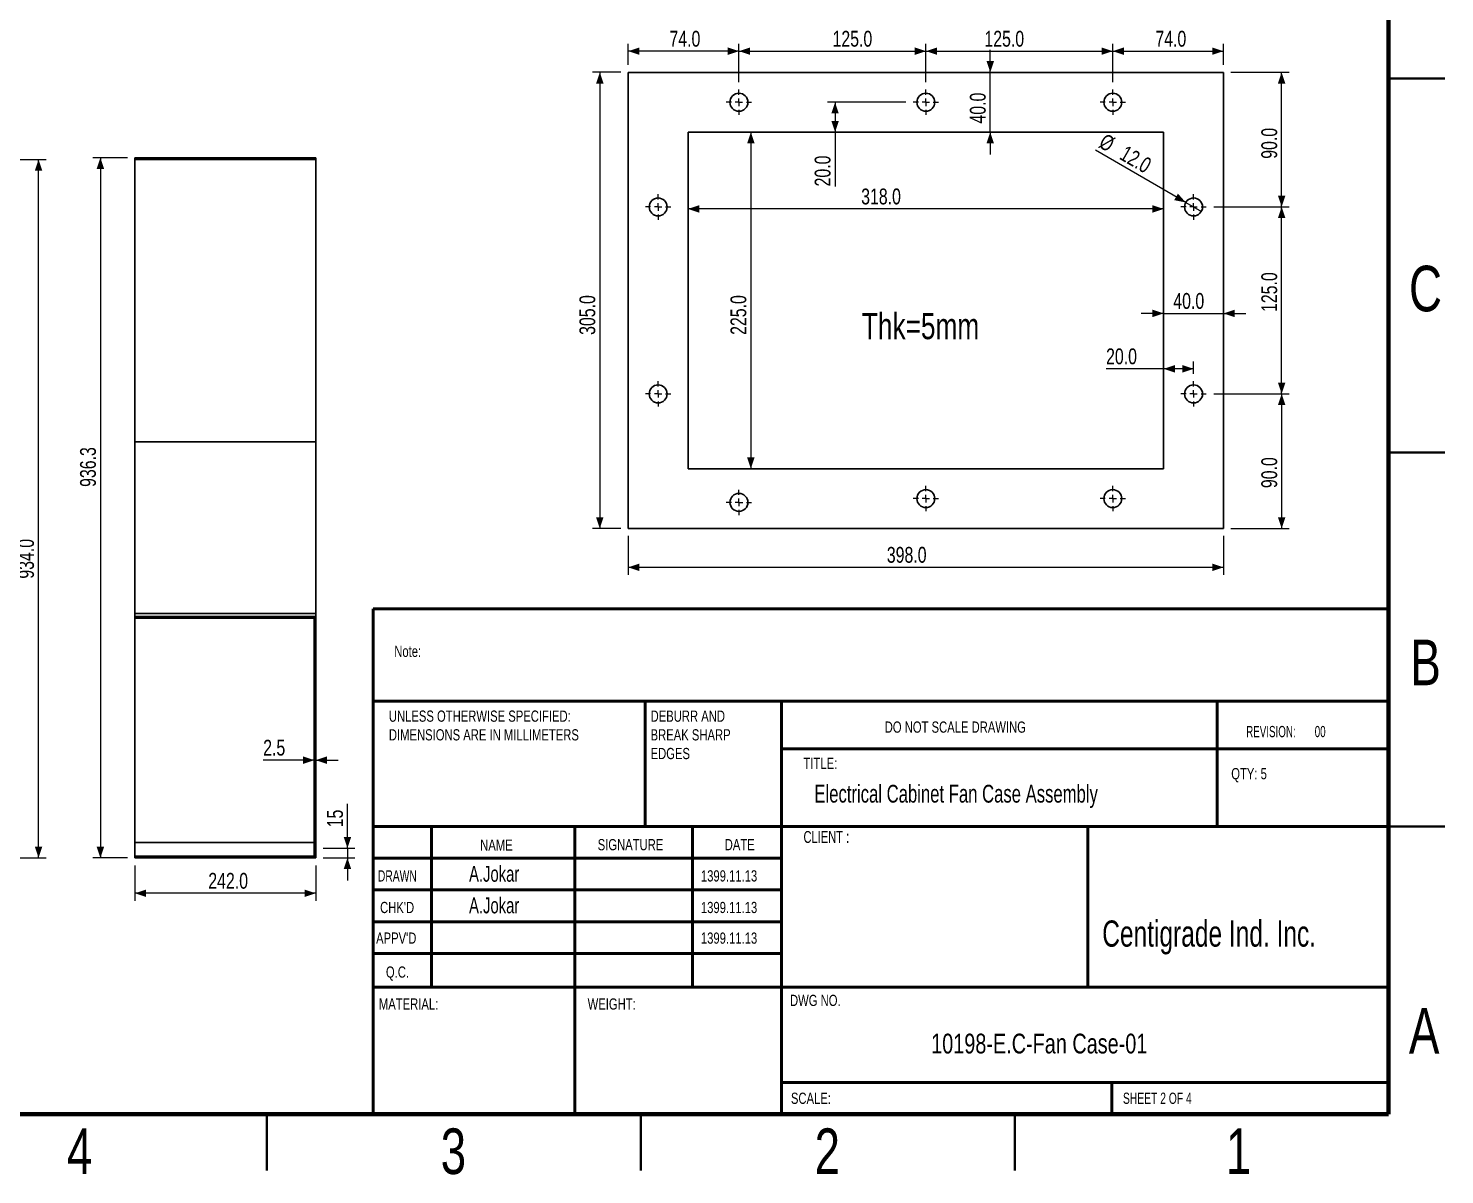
# Paper-space layout 'Sheet2' of a CAD drawing. Header units: millimetres. Extents: x 2 to 458, y 2 to 1832.
# Drawn here: x 228.1 to 417.5, y 1.9 to 155.2 of the extents above; entities that cross this region are included whole.
import ezdxf

# ---------------------------------------------------------------- set-up
doc = ezdxf.new("R2010")
doc.units = ezdxf.units.MM
doc.styles.add('SLDTEXTSTYLE0', font='TXT', dxfattribs={"width": 0.75})
doc.styles.add('SLDTEXTSTYLE1', font='TXT', dxfattribs={"width": 0.686449})
doc.styles.add('SLDTEXTSTYLE2', font='TXT', dxfattribs={"width": 0.652778})
doc.styles.add('SLDTEXTSTYLE3', font='TXT', dxfattribs={"width": 0.6875})
doc.styles.add('SLDTEXTSTYLE4', font='TXT', dxfattribs={"width": 0.7})
doc.dimstyles.new('SLDDIMSTYLE0', dxfattribs={"dimtxt": 2.116667, "dimasz": 1.5, "dimexe": 0, "dimexo": 0.0625, "dimgap": 0.529167, "dimtad": 1, "dimdec": 1, "dimlfac": 10, "dimrnd": 1e-09, "dimzin": 4, "dimdsep": 46, "dimtxsty": 'SLDTEXTSTYLE0', "dimsah": 1, "dimcen": 0.09, "dimadec": 0, "dimazin": 1, "dimtfac": 1, "dimtdec": 1, "dimtofl": 0, "dimtmove": 0, "dimatfit": 3, "dimfxl": 0, "dimfrac": 2, "dimtolj": 1, "dimtzin": 12, "dimarcsym": 0})
doc.dimstyles.new('SLDDIMSTYLE11', dxfattribs={"dimtxt": 2.116667, "dimasz": 1.5, "dimexe": 0, "dimexo": 0.0625, "dimgap": 0.529167, "dimtad": 1, "dimdec": 0, "dimlfac": 10, "dimrnd": 1e-09, "dimzin": 12, "dimdsep": 46, "dimtxsty": 'SLDTEXTSTYLE0', "dimsah": 1, "dimcen": 0.09, "dimadec": 0, "dimazin": 3, "dimtfac": 1, "dimtdec": 0, "dimtmove": 0, "dimatfit": 0, "dimfxl": 0, "dimfrac": 2, "dimtolj": 1, "dimtzin": 12, "dimarcsym": 0})
doc.dimstyles.new('SLDDIMSTYLE12', dxfattribs={"dimtxt": 2.116667, "dimasz": 1.5, "dimexe": 0, "dimexo": 0.0625, "dimgap": 0.529167, "dimtad": 1, "dimdec": 1, "dimlfac": 5, "dimrnd": 1e-09, "dimzin": 4, "dimdsep": 46, "dimtxsty": 'SLDTEXTSTYLE0', "dimsah": 1, "dimcen": 0.09, "dimadec": 0, "dimazin": 1, "dimtfac": 1, "dimtdec": 1, "dimtofl": 0, "dimtmove": 0, "dimatfit": 3, "dimfxl": 0, "dimfrac": 2, "dimtolj": 1, "dimtzin": 12, "dimarcsym": 0})
doc.dimstyles.new('SLDDIMSTYLE13', dxfattribs={"dimtxt": 2.116667, "dimasz": 1.5, "dimexe": 0, "dimexo": 0.0625, "dimgap": 0.529167, "dimtad": 1, "dimdec": 1, "dimlfac": 5, "dimrnd": 1e-09, "dimzin": 4, "dimdsep": 46, "dimtxsty": 'SLDTEXTSTYLE0', "dimsah": 1, "dimcen": 0.09, "dimadec": 0, "dimazin": 1, "dimtfac": 1, "dimtdec": 1, "dimtmove": 0, "dimatfit": 0, "dimfxl": 0, "dimfrac": 2, "dimtolj": 1, "dimtzin": 12, "dimarcsym": 0})
doc.dimstyles.new('SLDDIMSTYLE14', dxfattribs={"dimtxt": 2.116667, "dimasz": 1.5, "dimexe": 0, "dimexo": 0.0625, "dimgap": 0.529167, "dimtad": 1, "dimdec": 1, "dimlfac": 5, "dimrnd": 1e-09, "dimzin": 4, "dimdsep": 46, "dimtxsty": 'SLDTEXTSTYLE0', "dimblk1": 'NONE', "dimsah": 1, "dimcen": 0, "dimadec": 0, "dimazin": 1, "dimtfac": 1, "dimtdec": 1, "dimtmove": 0, "dimatfit": 3, "dimldrblk": 'NONE', "dimfxl": 0, "dimfrac": 2, "dimtolj": 1, "dimtzin": 12, "dimarcsym": 0})
doc.dimstyles.new('SLDDIMSTYLE3', dxfattribs={"dimtxt": 2.116667, "dimasz": 1.5, "dimexe": 0, "dimexo": 0.0625, "dimgap": 0.529167, "dimtad": 1, "dimdec": 1, "dimlfac": 10, "dimrnd": 1e-09, "dimzin": 12, "dimdsep": 46, "dimtxsty": 'SLDTEXTSTYLE0', "dimsah": 1, "dimcen": 0.09, "dimadec": 0, "dimazin": 3, "dimtfac": 1, "dimtdec": 1, "dimtofl": 0, "dimtmove": 0, "dimatfit": 3, "dimfxl": 0, "dimfrac": 2, "dimtolj": 1, "dimtzin": 12, "dimarcsym": 0})
doc.dimstyles.new('SLDDIMSTYLE4', dxfattribs={"dimtxt": 2.116667, "dimasz": 1.5, "dimexe": 0, "dimexo": 0.0625, "dimgap": 0.529167, "dimtad": 1, "dimdec": 1, "dimlfac": 10, "dimrnd": 1e-09, "dimzin": 12, "dimdsep": 46, "dimtxsty": 'SLDTEXTSTYLE0', "dimsah": 1, "dimcen": 0.09, "dimadec": 0, "dimazin": 3, "dimtfac": 1, "dimtdec": 1, "dimtmove": 0, "dimatfit": 0, "dimfxl": 0, "dimfrac": 2, "dimtolj": 1, "dimtzin": 12, "dimarcsym": 0})
doc.dimstyles.new('SLDDIMSTYLE6', dxfattribs={"dimtxt": 2.116667, "dimasz": 1.5, "dimexe": 0, "dimexo": 0.0625, "dimgap": 0.529167, "dimtad": 1, "dimdec": 1, "dimlfac": 10, "dimrnd": 1e-09, "dimzin": 12, "dimdsep": 46, "dimtxsty": 'SLDTEXTSTYLE0', "dimsah": 1, "dimcen": 0, "dimadec": 0, "dimazin": 3, "dimtfac": 1, "dimtdec": 1, "dimtofl": 0, "dimtmove": 0, "dimatfit": 3, "dimfxl": 0, "dimfrac": 2, "dimtolj": 1, "dimtzin": 12, "dimarcsym": 0})

# ---------------------------------------------------------------- blocks, each defined once
blk = doc.blocks.new('SW_NOTE_20')
at = {"color": 0, "linetype": 'Continuous', "lineweight": 0, "char_height": 1.5, "attachment_point": 1, "style": 'SLDTEXTSTYLE0'}
for s, insert in [('UNLESS OTHERWISE SPECIFIED:', (0, 1.93)), ('DIMENSIONS ARE IN MILLIMETERS', (0, -0.57))]:
    blk.add_mtext(s, dxfattribs=dict(at, insert=insert))
blk = doc.blocks.new('SW_NOTE_21')
at = {"color": 0, "linetype": 'Continuous', "lineweight": 0, "char_height": 1.5, "attachment_point": 1, "style": 'SLDTEXTSTYLE0'}
for s, insert in [('DEBURR AND', (0, 1.93)), ('BREAK SHARP', (0, -0.57)), ('EDGES', (0, -3.07))]:
    blk.add_mtext(s, dxfattribs=dict(at, insert=insert))
blk = doc.blocks.new('_D_39')
at = {"color": 7, "linetype": 'Continuous', "lineweight": 18}
for p, q in [((184.49, 137.68), (230.46, 137.68)), ((229.46, 44.29), (229.46, 137.68)), ((220.45, 44.29), (230.46, 44.29))]:
    blk.add_line(p, q, dxfattribs=at)
for points in [[(229.46, 137.68), (228.96, 136.18), (229.96, 136.18)], [(229.46, 44.29), (229.96, 45.79), (228.96, 45.79)]]:
    blk.add_solid(points, dxfattribs=at)
at = {"color": 7, "linetype": 'Continuous', "lineweight": 18, "insert": (226.73, 81.63), "char_height": 2.117, "attachment_point": 1, "rotation": 90, "style": 'SLDTEXTSTYLE0'}
blk.add_mtext('934.0', dxfattribs=at)
blk = doc.blocks.new('_D_45')
at = {"color": 7, "linetype": 'Continuous', "lineweight": 18}
blk.add_line((164.59, 47.37), (163.79, 36.37), dxfattribs=at)
blk.add_arc((285.52, 1706.73), 1663.76, 265.7976, 266.44832, dxfattribs=at)
blk.add_solid([(164.59, 47.37), (163.99, 45.91), (164.98, 45.84)], dxfattribs=at)
at = {"color": 7, "linetype": 'Continuous', "lineweight": 18, "insert": (161.07, 36.57), "char_height": 2.117, "attachment_point": 1, "rotation": 85.832, "style": 'SLDTEXTSTYLE0'}
blk.add_mtext('R16637.6', dxfattribs=at)
blk = doc.blocks.new('_D_50')
at = {"color": 7, "linetype": 'Continuous', "lineweight": 18}
for p, q in [((270.77, 45.58), (270.77, 51.51)), ((267.54, 45.58), (271.77, 45.58)), ((270.77, 45.58), (270.77, 44.29)), ((267.54, 44.29), (271.77, 44.29)), ((270.77, 44.29), (270.77, 41.29))]:
    blk.add_line(p, q, dxfattribs=at)
for points in [[(270.77, 45.58), (271.27, 47.08), (270.27, 47.08)], [(270.77, 44.29), (270.27, 42.79), (271.27, 42.79)]]:
    blk.add_solid(points, dxfattribs=at)
at = {"color": 7, "linetype": 'Continuous', "lineweight": 18, "insert": (268.05, 48.38), "char_height": 2.117, "attachment_point": 1, "rotation": 90, "style": 'SLDTEXTSTYLE0'}
blk.add_mtext('15', dxfattribs=at)
blk = doc.blocks.new('_D_51')
at = {"color": 7, "linetype": 'Continuous', "lineweight": 18}
for p, q in [((242.34, 43.29), (242.34, 38.56)), ((266.54, 43.29), (266.54, 38.56)), ((266.54, 39.56), (242.34, 39.56))]:
    blk.add_line(p, q, dxfattribs=at)
for points in [[(242.34, 39.56), (243.84, 39.06), (243.84, 40.06)], [(266.54, 39.56), (265.04, 40.06), (265.04, 39.06)]]:
    blk.add_solid(points, dxfattribs=at)
at = {"color": 7, "linetype": 'Continuous', "lineweight": 18, "insert": (252.16, 42.29), "char_height": 2.117, "attachment_point": 1, "style": 'SLDTEXTSTYLE0'}
blk.add_mtext('242.0', dxfattribs=at)
blk = doc.blocks.new('_D_52')
at = {"color": 7, "linetype": 'Continuous', "lineweight": 18}
for p, q in [((266.34, 57.36), (259.5, 57.36)), ((266.34, 57.36), (266.54, 57.36)), ((266.54, 57.36), (269.54, 57.36))]:
    blk.add_line(p, q, dxfattribs=at)
for points in [[(266.34, 57.36), (264.84, 57.86), (264.84, 56.86)], [(266.54, 57.36), (268.04, 56.86), (268.04, 57.86)]]:
    blk.add_solid(points, dxfattribs=at)
at = {"color": 7, "linetype": 'Continuous', "lineweight": 18, "insert": (259.5, 60.09), "char_height": 2.117, "attachment_point": 1, "style": 'SLDTEXTSTYLE0'}
blk.add_mtext('2.5', dxfattribs=at)
blk = doc.blocks.new('_D_53')
at = {"color": 7, "linetype": 'Continuous', "lineweight": 18}
for p, q in [((241.34, 137.92), (236.73, 137.92)), ((237.73, 137.92), (237.73, 44.29)), ((241.34, 44.29), (236.73, 44.29))]:
    blk.add_line(p, q, dxfattribs=at)
for points in [[(237.73, 137.92), (237.23, 136.42), (238.23, 136.42)], [(237.73, 44.29), (238.23, 45.79), (237.23, 45.79)]]:
    blk.add_solid(points, dxfattribs=at)
at = {"color": 7, "linetype": 'Continuous', "lineweight": 18, "insert": (235.01, 93.9), "char_height": 2.117, "attachment_point": 1, "rotation": 90, "style": 'SLDTEXTSTYLE0'}
blk.add_mtext('936.3', dxfattribs=at)
blk = doc.blocks.new('_D_54')
at = {"color": 7, "linetype": 'Continuous', "lineweight": 18}
for p, q in [((308.32, 87.34), (308.32, 82.15)), ((387.92, 87.34), (387.92, 82.15)), ((308.32, 83.15), (387.92, 83.15))]:
    blk.add_line(p, q, dxfattribs=at)
for points in [[(308.32, 83.15), (309.82, 82.65), (309.82, 83.65)], [(387.92, 83.15), (386.42, 83.65), (386.42, 82.65)]]:
    blk.add_solid(points, dxfattribs=at)
at = {"color": 7, "linetype": 'Continuous', "lineweight": 18, "insert": (342.9, 85.88), "char_height": 2.117, "attachment_point": 1, "style": 'SLDTEXTSTYLE0'}
blk.add_mtext('398.0', dxfattribs=at)
blk = doc.blocks.new('_D_55')
at = {"color": 7, "linetype": 'Continuous', "lineweight": 18}
for p, q in [((307.32, 149.34), (303.52, 149.34)), ((304.52, 149.34), (304.52, 88.34)), ((307.32, 88.34), (303.52, 88.34))]:
    blk.add_line(p, q, dxfattribs=at)
for points in [[(304.52, 149.34), (304.02, 147.84), (305.02, 147.84)], [(304.52, 88.34), (305.02, 89.84), (304.02, 89.84)]]:
    blk.add_solid(points, dxfattribs=at)
at = {"color": 7, "linetype": 'Continuous', "lineweight": 18, "insert": (301.79, 114.23), "char_height": 2.117, "attachment_point": 1, "rotation": 90, "style": 'SLDTEXTSTYLE0'}
blk.add_mtext('305.0', dxfattribs=at)
blk = doc.blocks.new('_D_56')
at = {"color": 7, "linetype": 'Continuous', "lineweight": 18}
blk.add_line((324.72, 141.34), (324.72, 96.34), dxfattribs=at)
for points in [[(324.72, 141.34), (324.22, 139.84), (325.22, 139.84)], [(324.72, 96.34), (325.22, 97.84), (324.22, 97.84)]]:
    blk.add_solid(points, dxfattribs=at)
at = {"color": 7, "linetype": 'Continuous', "lineweight": 18, "insert": (321.99, 114.23), "char_height": 2.117, "attachment_point": 1, "rotation": 90, "style": 'SLDTEXTSTYLE0'}
blk.add_mtext('225.0', dxfattribs=at)
blk = doc.blocks.new('_D_57')
at = {"color": 7, "linetype": 'Continuous', "lineweight": 18}
blk.add_line((379.92, 131.07), (316.32, 131.07), dxfattribs=at)
for points in [[(316.32, 131.07), (317.82, 130.57), (317.82, 131.57)], [(379.92, 131.07), (378.42, 131.57), (378.42, 130.57)]]:
    blk.add_solid(points, dxfattribs=at)
at = {"color": 7, "linetype": 'Continuous', "lineweight": 18, "insert": (339.47, 133.8), "char_height": 2.117, "attachment_point": 1, "style": 'SLDTEXTSTYLE0'}
blk.add_mtext('318.0', dxfattribs=at)
blk = doc.blocks.new('_D_58')
at = {"color": 7, "linetype": 'Continuous', "lineweight": 18}
for p, q in [((386.62, 106.34), (396.7, 106.34)), ((395.7, 106.34), (395.7, 88.34)), ((388.92, 88.34), (396.7, 88.34))]:
    blk.add_line(p, q, dxfattribs=at)
for points in [[(395.7, 106.34), (395.2, 104.84), (396.2, 104.84)], [(395.7, 88.34), (396.2, 89.84), (395.2, 89.84)]]:
    blk.add_solid(points, dxfattribs=at)
at = {"color": 7, "linetype": 'Continuous', "lineweight": 18, "insert": (392.98, 93.74), "char_height": 2.117, "attachment_point": 1, "rotation": 90, "style": 'SLDTEXTSTYLE0'}
blk.add_mtext('90.0', dxfattribs=at)
blk = doc.blocks.new('_D_59')
at = {"color": 7, "linetype": 'Continuous', "lineweight": 18}
for p, q in [((386.62, 131.34), (396.7, 131.34)), ((395.7, 106.34), (395.7, 131.34)), ((386.62, 106.34), (396.7, 106.34))]:
    blk.add_line(p, q, dxfattribs=at)
for points in [[(395.7, 131.34), (395.2, 129.84), (396.2, 129.84)], [(395.7, 106.34), (396.2, 107.84), (395.2, 107.84)]]:
    blk.add_solid(points, dxfattribs=at)
at = {"color": 7, "linetype": 'Continuous', "lineweight": 18, "insert": (392.98, 117.29), "char_height": 2.117, "attachment_point": 1, "rotation": 90, "style": 'SLDTEXTSTYLE0'}
blk.add_mtext('125.0', dxfattribs=at)
blk = doc.blocks.new('_D_60')
at = {"color": 7, "linetype": 'Continuous', "lineweight": 18}
for p, q in [((388.92, 149.34), (396.7, 149.34)), ((395.7, 131.34), (395.7, 149.34)), ((386.62, 131.34), (396.7, 131.34))]:
    blk.add_line(p, q, dxfattribs=at)
for points in [[(395.7, 149.34), (395.2, 147.84), (396.2, 147.84)], [(395.7, 131.34), (396.2, 132.84), (395.2, 132.84)]]:
    blk.add_solid(points, dxfattribs=at)
at = {"color": 7, "linetype": 'Continuous', "lineweight": 18, "insert": (392.98, 137.78), "char_height": 2.117, "attachment_point": 1, "rotation": 90, "style": 'SLDTEXTSTYLE0'}
blk.add_mtext('90.0', dxfattribs=at)
blk = doc.blocks.new('_D_61')
at = {"color": 7, "linetype": 'Continuous', "lineweight": 18}
for p, q in [((379.92, 117.1), (376.92, 117.1)), ((379.92, 117.1), (387.92, 117.1)), ((387.92, 117.1), (390.92, 117.1))]:
    blk.add_line(p, q, dxfattribs=at)
for points in [[(379.92, 117.1), (378.42, 117.6), (378.42, 116.6)], [(387.92, 117.1), (389.42, 116.6), (389.42, 117.6)]]:
    blk.add_solid(points, dxfattribs=at)
at = {"color": 7, "linetype": 'Continuous', "lineweight": 18, "insert": (381.21, 119.83), "char_height": 2.117, "attachment_point": 1, "style": 'SLDTEXTSTYLE0'}
blk.add_mtext('40.0', dxfattribs=at)
blk = doc.blocks.new('_D_62')
at = {"color": 7, "linetype": 'Continuous', "lineweight": 18}
for p, q in [((383.92, 109.04), (383.92, 110.69)), ((379.92, 109.69), (372.22, 109.69)), ((383.92, 109.69), (379.92, 109.69))]:
    blk.add_line(p, q, dxfattribs=at)
for points in [[(379.92, 109.69), (381.42, 109.19), (381.42, 110.19)], [(383.92, 109.69), (382.42, 110.19), (382.42, 109.19)]]:
    blk.add_solid(points, dxfattribs=at)
at = {"color": 7, "linetype": 'Continuous', "lineweight": 18, "insert": (372.22, 112.42), "char_height": 2.117, "attachment_point": 1, "style": 'SLDTEXTSTYLE0'}
blk.add_mtext('20.0', dxfattribs=at)
blk = doc.blocks.new('_D_63')
at = {"color": 7, "linetype": 'Continuous', "lineweight": 18}
for q in [(370.8, 138.91), (384.96, 130.74)]:
    blk.add_line((382.88, 131.94), q, dxfattribs=at)
blk.add_solid([(382.88, 131.94), (381.83, 133.12), (381.33, 132.25)], dxfattribs=at)
at = {"color": 7, "linetype": 'Continuous', "lineweight": 18, "char_height": 2.117, "attachment_point": 1, "rotation": 330, "style": 'SLDTEXTSTYLE0'}
for s, insert in [('%%c', (372.15, 141.26)), ('12.0', (374.92, 139.66))]:
    blk.add_mtext(s, dxfattribs=dict(at, insert=insert))
blk = doc.blocks.new('_NONE')
blk = doc.blocks.new('_D_64')
at = {"color": 7, "linetype": 'Continuous', "lineweight": 18}
for p, q in [((308.32, 150.34), (308.32, 153.17)), ((323.12, 152.17), (308.32, 152.17)), ((323.12, 148.04), (323.12, 153.17))]:
    blk.add_line(p, q, dxfattribs=at)
for points in [[(308.32, 152.17), (309.82, 151.67), (309.82, 152.67)], [(323.12, 152.17), (321.62, 152.67), (321.62, 151.67)]]:
    blk.add_solid(points, dxfattribs=at)
at = {"color": 7, "linetype": 'Continuous', "lineweight": 18, "insert": (313.83, 154.89), "char_height": 2.117, "attachment_point": 1, "style": 'SLDTEXTSTYLE0'}
blk.add_mtext('74.0', dxfattribs=at)
blk = doc.blocks.new('_D_65')
at = {"color": 7, "linetype": 'Continuous', "lineweight": 18}
for p, q in [((323.12, 148.04), (323.12, 153.17)), ((323.12, 152.17), (348.12, 152.17)), ((348.12, 148.04), (348.12, 153.17))]:
    blk.add_line(p, q, dxfattribs=at)
for points in [[(323.12, 152.17), (324.62, 151.67), (324.62, 152.67)], [(348.12, 152.17), (346.62, 152.67), (346.62, 151.67)]]:
    blk.add_solid(points, dxfattribs=at)
at = {"color": 7, "linetype": 'Continuous', "lineweight": 18, "insert": (335.64, 154.89), "char_height": 2.117, "attachment_point": 1, "style": 'SLDTEXTSTYLE0'}
blk.add_mtext('125.0', dxfattribs=at)
blk = doc.blocks.new('_D_66')
at = {"color": 7, "linetype": 'Continuous', "lineweight": 18}
for p, q in [((348.12, 148.04), (348.12, 153.17)), ((348.12, 152.17), (373.12, 152.17)), ((373.12, 148.04), (373.12, 153.17))]:
    blk.add_line(p, q, dxfattribs=at)
for points in [[(348.12, 152.17), (349.62, 151.67), (349.62, 152.67)], [(373.12, 152.17), (371.62, 152.67), (371.62, 151.67)]]:
    blk.add_solid(points, dxfattribs=at)
at = {"color": 7, "linetype": 'Continuous', "lineweight": 18, "insert": (355.95, 154.89), "char_height": 2.117, "attachment_point": 1, "style": 'SLDTEXTSTYLE0'}
blk.add_mtext('125.0', dxfattribs=at)
blk = doc.blocks.new('_D_67')
at = {"color": 7, "linetype": 'Continuous', "lineweight": 18}
for p, q in [((373.12, 148.04), (373.12, 153.17)), ((373.12, 152.17), (387.92, 152.17)), ((387.92, 150.34), (387.92, 153.17))]:
    blk.add_line(p, q, dxfattribs=at)
for points in [[(373.12, 152.17), (374.62, 151.67), (374.62, 152.67)], [(387.92, 152.17), (386.42, 152.67), (386.42, 151.67)]]:
    blk.add_solid(points, dxfattribs=at)
at = {"color": 7, "linetype": 'Continuous', "lineweight": 18, "insert": (378.81, 154.89), "char_height": 2.117, "attachment_point": 1, "style": 'SLDTEXTSTYLE0'}
blk.add_mtext('74.0', dxfattribs=at)
blk = doc.blocks.new('_D_68')
at = {"color": 7, "linetype": 'Continuous', "lineweight": 18}
for p, q in [((345.42, 145.34), (334.98, 145.34)), ((335.98, 145.34), (335.98, 141.34)), ((335.98, 141.34), (335.98, 134.08))]:
    blk.add_line(p, q, dxfattribs=at)
for points in [[(335.98, 145.34), (335.48, 143.84), (336.48, 143.84)], [(335.98, 141.34), (336.48, 142.84), (335.48, 142.84)]]:
    blk.add_solid(points, dxfattribs=at)
at = {"color": 7, "linetype": 'Continuous', "lineweight": 18, "insert": (333.25, 134.08), "char_height": 2.117, "attachment_point": 1, "rotation": 90, "style": 'SLDTEXTSTYLE0'}
blk.add_mtext('20.0', dxfattribs=at)
blk = doc.blocks.new('_D_69')
at = {"color": 7, "linetype": 'Continuous', "lineweight": 18}
for p, q in [((356.73, 149.34), (356.73, 152.34)), ((356.73, 141.34), (356.73, 149.34)), ((356.73, 141.34), (356.73, 138.34))]:
    blk.add_line(p, q, dxfattribs=at)
for points in [[(356.73, 149.34), (357.23, 150.84), (356.23, 150.84)], [(356.73, 141.34), (356.23, 139.84), (357.23, 139.84)]]:
    blk.add_solid(points, dxfattribs=at)
at = {"color": 7, "linetype": 'Continuous', "lineweight": 18, "insert": (354, 142.49), "char_height": 2.117, "attachment_point": 1, "rotation": 90, "style": 'SLDTEXTSTYLE0'}
blk.add_mtext('40.0', dxfattribs=at)
blk = doc.blocks.new('SW_CENTERMARKSYMBOL_2')
at = {"color": 0, "linetype": 'Continuous', "lineweight": 0}
for p, q in [((-1, 0), (-1.7, 0)), ((0, 0), (-0.5, 0)), ((0, 1), (0, 1.7)), ((0, 0), (0, 0.5)), ((0, 0), (0, -0.5)), ((0, 0), (0.5, 0)), ((1, 0), (1.7, 0)), ((0, -1), (0, -1.7))]:
    blk.add_line(p, q, dxfattribs=at)
blk = doc.blocks.new('SW_CENTERMARKSYMBOL_3')
at = {"color": 0, "linetype": 'Continuous', "lineweight": 0}
for p, q in [((-1, 0), (-1.7, 0)), ((0, 0), (-0.5, 0)), ((0, 1), (0, 1.7)), ((0, 0), (0, 0.5)), ((0, 0), (0, -0.5)), ((0, 0), (0.5, 0)), ((1, 0), (1.7, 0)), ((0, -1), (0, -1.7))]:
    blk.add_line(p, q, dxfattribs=at)
blk = doc.blocks.new('SW_CENTERMARKSYMBOL_4')
at = {"color": 0, "linetype": 'Continuous', "lineweight": 0}
for p, q in [((-1, 0), (-1.7, 0)), ((0, 0), (-0.5, 0)), ((0, 1), (0, 1.7)), ((0, 0), (0, 0.5)), ((0, 0), (0, -0.5)), ((0, 0), (0.5, 0)), ((1, 0), (1.7, 0)), ((0, -1), (0, -1.7))]:
    blk.add_line(p, q, dxfattribs=at)
blk = doc.blocks.new('SW_CENTERMARKSYMBOL_5')
at = {"color": 0, "linetype": 'Continuous', "lineweight": 0}
for p, q in [((-1, 0), (-1.7, 0)), ((0, 0), (-0.5, 0)), ((0, 1), (0, 1.7)), ((0, 0), (0, 0.5)), ((0, 0), (0, -0.5)), ((0, 0), (0.5, 0)), ((1, 0), (1.7, 0)), ((0, -1), (0, -1.7))]:
    blk.add_line(p, q, dxfattribs=at)
blk = doc.blocks.new('SW_CENTERMARKSYMBOL_6')
at = {"color": 0, "linetype": 'Continuous', "lineweight": 0}
for p, q in [((-1, 0), (-1.7, 0)), ((0, 0), (-0.5, 0)), ((0, 1), (0, 1.7)), ((0, 0), (0, 0.5)), ((0, 0), (0, -0.5)), ((0, 0), (0.5, 0)), ((1, 0), (1.7, 0)), ((0, -1), (0, -1.7))]:
    blk.add_line(p, q, dxfattribs=at)
blk = doc.blocks.new('SW_CENTERMARKSYMBOL_7')
at = {"color": 0, "linetype": 'Continuous', "lineweight": 0}
for p, q in [((-1, 0), (-1.7, 0)), ((0, 0), (-0.5, 0)), ((0, 1), (0, 1.7)), ((0, 0), (0, 0.5)), ((0, 0), (0, -0.5)), ((0, 0), (0.5, 0)), ((1, 0), (1.7, 0)), ((0, -1), (0, -1.7))]:
    blk.add_line(p, q, dxfattribs=at)
blk = doc.blocks.new('SW_CENTERMARKSYMBOL_8')
at = {"color": 0, "linetype": 'Continuous', "lineweight": 0}
for p, q in [((-1, 0), (-1.7, 0)), ((0, 0), (-0.5, 0)), ((0, 1), (0, 1.7)), ((0, 0), (0, 0.5)), ((0, 0), (0, -0.5)), ((0, 0), (0.5, 0)), ((1, 0), (1.7, 0)), ((0, -1), (0, -1.7))]:
    blk.add_line(p, q, dxfattribs=at)
blk = doc.blocks.new('SW_CENTERMARKSYMBOL_9')
at = {"color": 0, "linetype": 'Continuous', "lineweight": 0}
for p, q in [((-1, 0), (-1.7, 0)), ((0, 0), (-0.5, 0)), ((0, 1), (0, 1.7)), ((0, 0), (0, 0.5)), ((0, 0), (0, -0.5)), ((0, 0), (0.5, 0)), ((1, 0), (1.7, 0)), ((0, -1), (0, -1.7))]:
    blk.add_line(p, q, dxfattribs=at)
blk = doc.blocks.new('SW_CENTERMARKSYMBOL_10')
at = {"color": 0, "linetype": 'Continuous', "lineweight": 0}
for p, q in [((-1, 0), (-1.7, 0)), ((0, 0), (-0.5, 0)), ((0, 1), (0, 1.7)), ((0, 0), (0, 0.5)), ((0, 0), (0, -0.5)), ((0, 0), (0.5, 0)), ((1, 0), (1.7, 0)), ((0, -1), (0, -1.7))]:
    blk.add_line(p, q, dxfattribs=at)
blk = doc.blocks.new('SW_CENTERMARKSYMBOL_11')
at = {"color": 0, "linetype": 'Continuous', "lineweight": 0}
for p, q in [((-1, 0), (-1.7, 0)), ((0, 0), (-0.5, 0)), ((0, 1), (0, 1.7)), ((0, 0), (0, 0.5)), ((0, 0), (0, -0.5)), ((0, 0), (0.5, 0)), ((1, 0), (1.7, 0)), ((0, -1), (0, -1.7))]:
    blk.add_line(p, q, dxfattribs=at)

psp = doc.layouts.new('Sheet2')

# ---------------------------------------------------------------- linework, layer by layer
at = {"color": 7, "linetype": 'Continuous', "lineweight": 70}
for p, q in [((410, 287), (410, 10)), ((410, 10), (10, 10))]:
    psp.add_line(p, q, dxfattribs=at)
at = {"color": 7, "linetype": 'Continuous', "lineweight": 25}
for p, q in [((308.319, 149.337), (308.319, 88.337)), ((387.919, 149.337), (308.319, 149.337)), ((387.919, 88.337), (387.919, 149.337)), ((316.319, 141.337), (316.319, 96.337)), ((379.919, 141.337), (316.319, 141.337)), ((379.919, 96.337), (379.919, 141.337)), ((266.541, 137.916), (242.341, 137.916)), ((242.341, 137.916), (242.341, 137.685)), ((242.341, 137.685), (242.341, 137.684)), ((242.341, 137.685), (266.541, 137.685)), ((242.341, 137.684), (242.341, 99.941)), ((242.341, 137.684), (266.541, 137.684)), ((266.541, 137.916), (266.541, 137.685)), ((266.541, 137.685), (266.541, 137.684)), ((266.541, 137.684), (266.541, 99.941)), ((242.341, 99.941), (266.541, 99.941)), ((242.341, 99.941), (242.341, 99.91)), ((242.341, 99.91), (266.541, 99.91)), ((242.341, 99.91), (242.341, 76.986)), ((266.541, 99.941), (266.541, 99.91)), ((266.541, 99.91), (266.541, 76.986)), ((316.319, 96.337), (379.919, 96.337)), ((308.319, 88.337), (387.919, 88.337)), ((242.341, 76.986), (242.341, 76.586)), ((242.341, 76.986), (266.541, 76.986)), ((242.341, 76.586), (242.341, 76.336)), ((242.341, 76.586), (266.541, 76.586)), ((242.341, 76.336), (266.541, 76.336)), ((242.341, 46.357), (242.341, 76.336)), ((266.341, 76.336), (266.341, 47.355)), ((266.541, 76.986), (266.541, 76.586)), ((266.541, 76.586), (266.541, 76.336)), ((266.541, 76.336), (266.541, 47.355)), ((266.341, 47.355), (266.541, 47.355)), ((266.341, 47.355), (266.341, 45.577)), ((266.541, 47.355), (266.541, 45.577)), ((242.341, 44.536), (242.341, 46.357)), ((242.341, 46.357), (266.341, 46.357)), ((266.341, 44.536), (266.341, 45.577)), ((266.541, 45.577), (266.341, 45.577)), ((266.541, 45.577), (266.541, 44.536)), ((242.341, 44.536), (266.341, 44.536)), ((242.341, 44.536), (242.341, 44.286)), ((242.341, 44.286), (266.541, 44.286)), ((266.341, 44.536), (266.541, 44.536)), ((266.541, 44.536), (266.541, 44.286))]:
    psp.add_line(p, q, dxfattribs=at)
at = {"color": 7, "linetype": 'Continuous', "lineweight": 35}
for p, q in [((417.5, 148.5), (410, 148.5)), ((410, 148.5), (417.5, 148.5)), ((410, 98.5), (417.5, 98.5)), ((410, 48.5), (417.5, 48.5)), ((260, 10), (260, 2.5)), ((310, 10), (310, 2.5)), ((360, 10), (360, 2.5))]:
    psp.add_line(p, q, dxfattribs=at)
at = {"color": 7, "linetype": 'Continuous', "lineweight": 50}
for p, q in [((274.2, 77.597), (410, 77.597)), ((274.2, 77.597), (274.2, 65.25)), ((274.2, 65.25), (410, 65.25)), ((274.2, 65.25), (274.2, 10.25)), ((310.6, 65.25), (310.6, 48.5)), ((328.8, 65.25), (328.8, 10)), ((387.09, 48.5), (387.09, 65.25)), ((410, 58.875), (328.8, 58.875)), ((410, 48.5), (274.2, 48.5)), ((282, 48.5), (282, 27)), ((301.191, 48.5), (301.191, 10.25)), ((316.906, 48.5), (316.906, 27)), ((328.8, 10.25), (328.8, 48.5)), ((369.786, 27), (369.786, 48.5)), ((328.8, 44.25), (274.2, 44.25)), ((328.8, 40), (274.2, 40)), ((328.8, 35.75), (274.2, 35.75)), ((328.8, 31.5), (274.2, 31.5)), ((284.6, 27), (274.2, 27)), ((284.6, 27), (410, 27)), ((328.8, 14.25), (410, 14.25)), ((373, 10), (373, 14.25))]:
    psp.add_line(p, q, dxfattribs=at)
at = {"color": 7, "linetype": 'Continuous', "lineweight": 25}
for centre in [(323.119, 145.337), (348.119, 145.337), (373.119, 145.337), (312.319, 131.337), (383.919, 131.337), (312.319, 106.337), (383.919, 106.337), (323.124, 91.831), (348.119, 92.337), (373.119, 92.337)]:
    psp.add_circle(centre, 1.2, dxfattribs=at)

# ---------------------------------------------------------------- block references
at = {"color": 7, "linetype": 'Continuous', "lineweight": 0}
for name, p in [('SW_CENTERMARKSYMBOL_10', (323.119, 145.337)), ('SW_CENTERMARKSYMBOL_5', (348.119, 145.337)), ('SW_CENTERMARKSYMBOL_6', (373.119, 145.337)), ('SW_CENTERMARKSYMBOL_2', (312.319, 131.337)), ('SW_CENTERMARKSYMBOL_3', (383.919, 131.337)), ('SW_CENTERMARKSYMBOL_7', (312.319, 106.337)), ('SW_CENTERMARKSYMBOL_11', (383.919, 106.337)), ('SW_CENTERMARKSYMBOL_4', (323.124, 91.831)), ('SW_CENTERMARKSYMBOL_8', (348.119, 92.337)), ('SW_CENTERMARKSYMBOL_9', (373.119, 92.337)), ('SW_NOTE_20', (276.309, 62.069)), ('SW_NOTE_21', (311.309, 62.069))]:
    psp.add_blockref(name, p, dxfattribs=at)

# ---------------------------------------------------------------- texts
for s, insert, char_height, attachment_point, style in [('C', (414.937, 123.476), 6.096, 2, 'SLDTEXTSTYLE0'), ('Thk=5mm', (339.554, 117.157), 3.5, 1, 'SLDTEXTSTYLE0'), ('Note:', (277.032, 72.666), 1.5, 1, 'SLDTEXTSTYLE0'), ('B', (414.953, 73.476), 6.096, 2, 'SLDTEXTSTYLE0'), ('DO NOT SCALE DRAWING', (342.615, 62.533), 1.5, 1, 'SLDTEXTSTYLE0'), ('REVISION:       00', (390.955, 61.935), 1.5, 1, 'SLDTEXTSTYLE2'), ('TITLE:', (331.76, 57.684), 1.5, 1, 'SLDTEXTSTYLE0'), ('QTY: 5', (388.958, 56.305), 1.5, 1, 'SLDTEXTSTYLE0'), ('Electrical Cabinet Fan Case Assembly', (333.215, 54.065), 2.38125, 1, 'SLDTEXTSTYLE4'), ('CLIENT :', (331.76, 47.885), 1.5875, 1, 'SLDTEXTSTYLE4'), ('NAME', (288.522, 46.751), 1.5, 1, 'SLDTEXTSTYLE0'), ('SIGNATURE', (304.234, 46.812), 1.5, 1, 'SLDTEXTSTYLE0'), ('DATE', (321.218, 46.812), 1.5, 1, 'SLDTEXTSTYLE0'), ('DRAWN', (274.843, 42.635), 1.5, 1, 'SLDTEXTSTYLE1'), ('A.Jokar', (287.033, 43.219), 2.1167, 1, 'SLDTEXTSTYLE4'), ('1399.11.13', (318.038, 42.635), 1.5, 1, 'SLDTEXTSTYLE0'), ("CHK'D", (275.139, 38.412), 1.5, 1, 'SLDTEXTSTYLE0'), ('A.Jokar', (287.033, 38.996), 2.1167, 1, 'SLDTEXTSTYLE4'), ('1399.11.13', (318.038, 38.412), 1.5, 1, 'SLDTEXTSTYLE0'), ('Centigrade Ind. Inc.', (371.708, 35.923), 3.5, 1, 'SLDTEXTSTYLE4'), ("APPV'D", (274.602, 34.316), 1.5, 1, 'SLDTEXTSTYLE0'), ('1399.11.13', (318.038, 34.316), 1.5, 1, 'SLDTEXTSTYLE0'), ('Q.C.', (275.915, 29.776), 1.5, 1, 'SLDTEXTSTYLE0'), ('MATERIAL:', (274.975, 25.505), 1.5, 1, 'SLDTEXTSTYLE0'), ('WEIGHT:', (302.894, 25.503), 1.4986, 1, 'SLDTEXTSTYLE0'), ('DWG NO.', (329.953, 25.986), 1.5, 1, 'SLDTEXTSTYLE0'), ('A', (414.757, 24.226), 6.096, 2, 'SLDTEXTSTYLE0'), ('10198-E.C-Fan Case-01', (348.832, 20.786), 2.64583, 1, 'SLDTEXTSTYLE0'), ('SCALE:', (330.074, 12.9), 1.5, 1, 'SLDTEXTSTYLE0'), ('SHEET 2 OF 4', (374.478, 12.9), 1.5, 1, 'SLDTEXTSTYLE3'), ('4', (234.939, 8.114), 6.096, 2, 'SLDTEXTSTYLE0'), ('3', (284.939, 8.114), 6.096, 2, 'SLDTEXTSTYLE0'), ('2', (334.939, 8.114), 6.096, 2, 'SLDTEXTSTYLE0'), ('1', (389.939, 8.114), 6.096, 2, 'SLDTEXTSTYLE0')]:
    psp.add_mtext(s, dxfattribs=dict(at, insert=insert, char_height=char_height, attachment_point=attachment_point, style=style))

# ---------------------------------------------------------------- dimensions: what is measured, and where the dimension line sits
at = {"color": 7, "linetype": 'Continuous', "lineweight": 18}
dim = psp.add_radius_dim(center=(285.517, 1706.734), mpoint=(164.594, 47.374), dimstyle='SLDDIMSTYLE6', dxfattribs=at)
dim.commit()
dim.dimension.update_dxf_attribs({"geometry": '_D_45', "text_midpoint": (164.224, 42.296), "dimtype": 164})
for base, p1, p2, dimstyle, picture, middle in [((308.319, 152.166), (323.119, 147.037), (308.319, 149.337), 'SLDDIMSTYLE12', '_D_64', (316.561, 152.166)), ((348.119, 152.166), (323.119, 147.037), (348.119, 147.037), 'SLDDIMSTYLE12', '_D_65', (339.156, 152.166)), ((373.119, 152.166), (348.119, 147.037), (373.119, 147.037), 'SLDDIMSTYLE12', '_D_66', (359.471, 152.166)), ((387.919, 152.166), (373.119, 147.037), (387.919, 149.337), 'SLDDIMSTYLE12', '_D_67', (381.547, 152.166)), ((316.319, 131.07), (379.919, 141.337), (316.319, 141.337), 'SLDDIMSTYLE12', '_D_57', (342.984, 131.07)), ((387.919, 117.097), (379.919, 96.337), (387.919, 88.337), 'SLDDIMSTYLE13', '_D_61', (383.947, 117.097)), ((379.919, 109.695), (383.919, 108.037), (379.919, 96.337), 'SLDDIMSTYLE12', '_D_62', (374.953, 109.695)), ((387.919, 83.154), (308.319, 88.337), (387.919, 88.337), 'SLDDIMSTYLE12', '_D_54', (346.422, 83.154)), ((266.541, 57.359), (266.341, 44.536), (266.541, 44.286), 'SLDDIMSTYLE4', '_D_52', (261.451, 57.359)), ((242.341, 39.56), (266.541, 44.286), (242.341, 44.286), 'SLDDIMSTYLE0', '_D_51', (255.677, 39.56))]:
    dim = psp.add_linear_dim(base=base, p1=p1, p2=p2, dimstyle=dimstyle, dxfattribs=at)
    dim.commit()
    dim.dimension.update_dxf_attribs({"geometry": picture, "text_midpoint": middle, "dimtype": 160})
for base, p1, p2, dimstyle, picture, middle in [((356.732, 149.337), (379.919, 141.337), (387.919, 149.337), 'SLDDIMSTYLE13', '_D_69', (356.732, 145.223)), ((304.522, 88.337), (308.319, 149.337), (308.319, 88.337), 'SLDDIMSTYLE12', '_D_55', (304.522, 117.748)), ((395.704, 149.337), (385.619, 131.337), (387.919, 149.337), 'SLDDIMSTYLE12', '_D_60', (395.704, 140.515)), ((335.982, 141.337), (346.419, 145.337), (316.319, 141.337), 'SLDDIMSTYLE12', '_D_68', (335.982, 136.813)), ((324.72, 96.337), (316.319, 141.337), (316.319, 96.337), 'SLDDIMSTYLE12', '_D_56', (324.72, 117.748)), ((229.463, 137.684), (219.453, 44.286), (183.49, 137.684), 'SLDDIMSTYLE0', '_D_39', (229.463, 85.151)), ((237.734, 44.286), (242.341, 137.916), (242.341, 44.286), 'SLDDIMSTYLE3', '_D_53', (237.734, 97.416)), ((395.704, 131.337), (385.619, 106.337), (385.619, 131.337), 'SLDDIMSTYLE12', '_D_59', (395.704, 120.812)), ((395.704, 88.337), (385.619, 106.337), (387.919, 88.337), 'SLDDIMSTYLE12', '_D_58', (395.704, 96.475)), ((270.775, 44.286), (266.541, 45.577), (266.541, 44.286), 'SLDDIMSTYLE11', '_D_50', (270.775, 49.947))]:
    dim = psp.add_linear_dim(base=base, p1=p1, p2=p2, angle=90, dimstyle=dimstyle, dxfattribs=at)
    dim.commit()
    dim.dimension.update_dxf_attribs({"geometry": picture, "text_midpoint": middle, "dimtype": 160})
dim = psp.add_diameter_dim_2p(p1=(384.958, 130.737), p2=(382.88, 131.937), dimstyle='SLDDIMSTYLE14', dxfattribs=at)
dim.commit()
dim.dimension.update_dxf_attribs({"geometry": '_D_63', "text_midpoint": (374.434, 136.813), "dimtype": 163})

doc.saveas('drawing.dxf')
